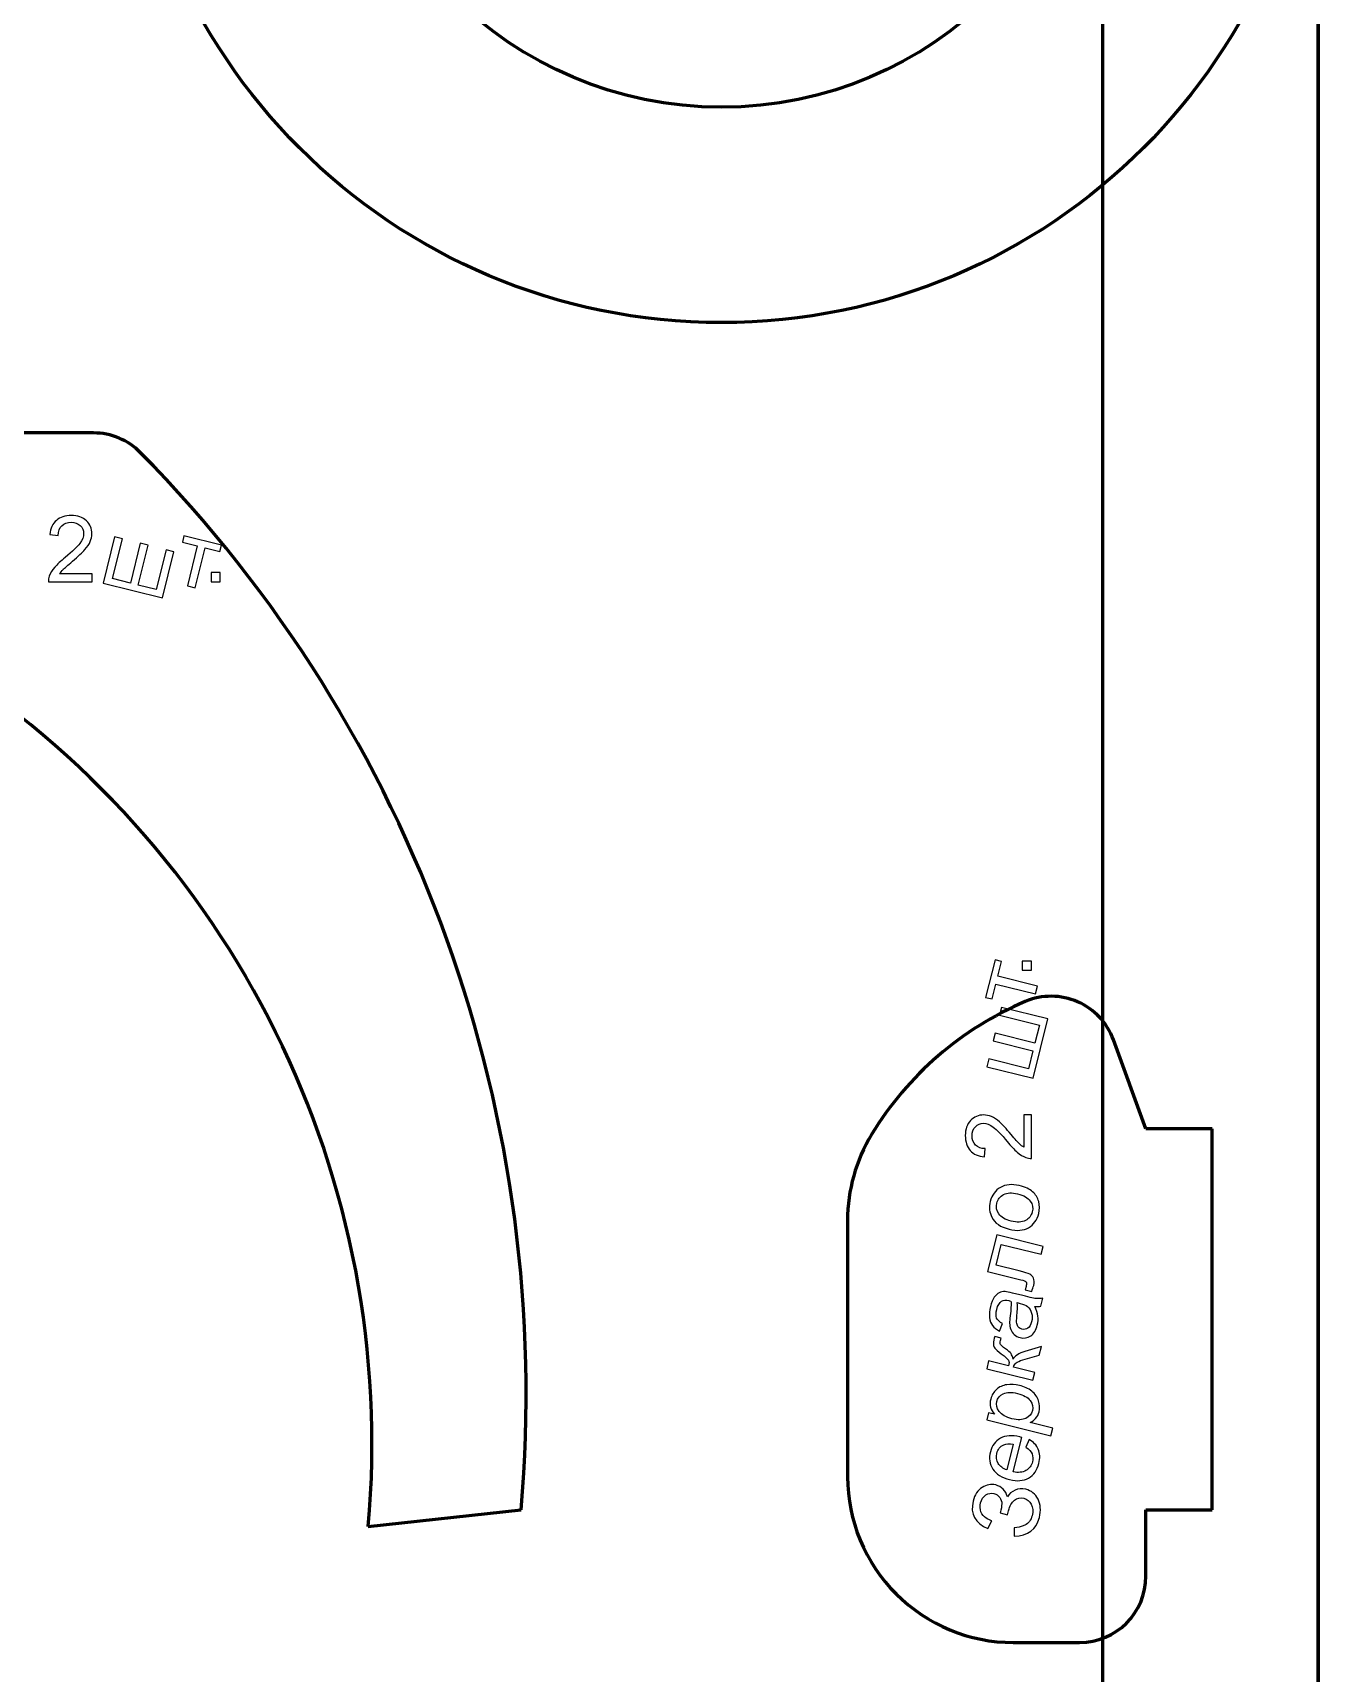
# Model space of a CAD drawing. Header units: centimetres. Extents: x 259 to 610, y 357 to 1252.
# Drawn here: x 490.35 to 529.13, y 894.53 to 944.03 of the extents above; entities that cross this region are included whole.
import ezdxf

# ---------------------------------------------------------------- set-up
doc = ezdxf.new("R2010")
doc.units = ezdxf.units.CM
doc.header["$MEASUREMENT"] = 0
doc.layers.add('layer 1', color=7, linetype='Continuous')

msp = doc.modelspace()

# ---------------------------------------------------------------- linework, layer by layer
at = {"layer": 'layer 1', "color": 5, "lineweight": 60}
for points, knots in [([(529.12517, 953.28499), (529.12517, 963.2261), (521.06631, 971.28496), (511.12519, 971.28498), (511.12519, 971.28498), (501.18408, 971.28499), (493.12519, 963.22615), (493.12517, 953.28504), (493.12517, 953.28504), (493.12514, 943.34392), (501.18398, 935.28503), (511.1251, 935.28499), (511.1251, 935.28499), (521.06621, 935.28495), (529.12512, 943.34378), (529.12517, 953.28489), (529.12667, 1251.51819), (529.12517, 356.81839), (529.12517, 953.28499)], [0, 0, 0, 0, 0.2, 0.2, 0.2, 0.2, 0.4, 0.4, 0.4, 0.4, 0.6, 0.6, 0.6, 0.6, 1, 1, 1, 1.0001, 1.0001, 1.0001, 1.0001]), ([(522.62517, 953.28499), (522.62517, 959.63626), (517.47645, 964.78498), (511.12518, 964.78499), (511.12518, 964.78499), (504.77391, 964.785), (499.62518, 959.63629), (499.62517, 953.28502), (499.62517, 953.28502), (499.62515, 946.93375), (504.77385, 941.78501), (511.12512, 941.78499), (511.12512, 941.78499), (517.47639, 941.78496), (522.62513, 946.93366), (522.62517, 953.28493), (522.62637, 1143.82303), (522.62517, 572.20879), (522.62517, 953.28499)], [0, 0, 0, 0, 0.2, 0.2, 0.2, 0.2, 0.4, 0.4, 0.4, 0.4, 0.6, 0.6, 0.6, 0.6, 1, 1, 1, 1.00006, 1.00006, 1.00006, 1.00006]), ([(522.95191, 913.64155), (522.76423, 914.1572), (522.37293, 914.57308), (521.86966, 914.79179), (521.86966, 914.79179), (521.36639, 915.0105), (520.79537, 915.01282), (520.29034, 914.79822)], [0, 0, 0, 0, 0.33333333, 0.33333333, 0.33333333, 0.33333333, 1, 1, 1, 1]), ([(514.92882, 900.45751), (514.92882, 899.13143), (515.4556, 897.85966), (516.39328, 896.92198), (516.39328, 896.92198), (517.33097, 895.9843), (518.60274, 895.45751), (519.92882, 895.45751)], [0, 0, 0, 0, 0.33333333, 0.33333333, 0.33333333, 0.33333333, 1, 1, 1, 1])]:
    msp.add_open_spline(points, degree=3, knots=knots, dxfattribs=at)
for points in [[(492.1787, 931.95751), (492.1787, 931.95751), (468.82992, 931.95751), (468.82992, 931.95751)], [(493.60443, 931.36011), (493.22846, 931.74228), (492.7148, 931.95751), (492.1787, 931.95751)], [(505.08178, 899.45751), (506.10543, 911.25837), (501.91154, 922.91587), (493.60458, 931.35996)], [(500.47027, 898.95751), (501.40908, 909.43019), (496.40151, 919.54602), (487.50451, 925.14974)], [(520.29034, 914.79822), (518.36426, 913.97975), (516.7435, 912.57764), (515.65637, 910.7894)], [(523.92882, 910.95751), (523.92882, 910.95751), (522.95191, 913.64155), (522.95191, 913.64155)], [(525.92882, 910.95751), (525.92882, 910.95751), (523.92882, 910.95751), (523.92882, 910.95751)], [(525.92882, 899.45751), (525.92882, 899.45751), (525.92882, 910.95751), (525.92882, 910.95751)], [(515.65637, 910.7894), (515.1805, 910.00661), (514.92882, 909.10813), (514.92882, 908.19205)], [(514.92882, 908.19205), (514.92882, 908.19205), (514.92882, 900.45751), (514.92882, 900.45751)], [(500.47027, 898.95751), (500.47027, 898.95751), (505.08178, 899.45751), (505.08178, 899.45751)], [(523.92882, 899.45751), (523.92882, 899.45751), (525.92882, 899.45751), (525.92882, 899.45751)], [(523.92882, 897.45751), (523.92882, 897.45751), (523.92882, 899.45751), (523.92882, 899.45751)], [(521.92882, 895.45751), (523.03338, 895.45751), (523.92881, 896.35294), (523.92882, 897.4575)], [(519.92882, 895.45751), (519.92882, 895.45751), (521.92882, 895.45751), (521.92882, 895.45751)]]:
    msp.add_open_spline(points, degree=3, dxfattribs=at)
at = {"layer": 'layer 1'}
for points, knots in [([(492.13668, 927.70213), (492.13668, 927.70213), (492.13668, 927.4688), (492.13668, 927.4688), (492.13668, 927.4688), (492.13668, 927.4688), (490.82002, 927.4688), (490.82002, 927.4688), (490.82002, 927.4688), (490.81816, 927.5276), (490.82789, 927.58408), (490.84872, 927.63871), (490.84872, 927.63871), (490.88252, 927.72806), (490.93668, 927.81649), (491.01122, 927.90306), (491.01122, 927.90306), (491.08576, 927.98963), (491.19224, 928.08963), (491.33066, 928.20306), (491.33066, 928.20306), (491.54594, 928.38037), (491.69224, 928.52065), (491.76863, 928.62436), (491.76863, 928.62436), (491.84548, 928.72806), (491.88391, 928.82621), (491.88391, 928.9188), (491.88391, 928.9188), (491.88391, 929.01556), (491.84918, 929.09704), (491.77974, 929.16371), (491.77974, 929.16371), (491.71029, 929.22991), (491.61955, 929.26325), (491.50798, 929.26325), (491.50798, 929.26325), (491.38992, 929.26325), (491.29548, 929.22806), (491.22465, 929.15769), (491.22465, 929.15769), (491.15381, 929.08778), (491.11816, 928.99056), (491.11724, 928.86602), (491.11724, 928.86602), (491.11724, 928.86602), (490.86724, 928.89102), (490.86724, 928.89102), (490.86724, 928.89102), (490.88437, 929.07806), (490.94918, 929.22065), (491.06122, 929.3188), (491.06122, 929.3188), (491.17372, 929.41695), (491.32418, 929.46602), (491.51353, 929.46602), (491.51353, 929.46602), (491.70428, 929.46602), (491.85566, 929.41325), (491.96678, 929.30723), (491.96678, 929.30723), (492.07835, 929.20121), (492.13391, 929.06973), (492.13391, 928.91325), (492.13391, 928.91325), (492.13391, 928.83362), (492.1177, 928.75538), (492.08483, 928.67852), (492.08483, 928.67852), (492.05242, 928.60121), (491.99826, 928.52019), (491.92279, 928.435), (491.92279, 928.435), (491.84687, 928.35028), (491.72141, 928.23315), (491.54641, 928.085), (491.54641, 928.085), (491.39965, 927.96186), (491.3052, 927.87852), (491.26353, 927.83454), (491.26353, 927.83454), (491.22187, 927.79056), (491.18761, 927.74658), (491.16029, 927.70213), (491.16029, 927.70213), (491.16029, 927.70213), (492.13668, 927.70213), (492.13668, 927.70213)], [0, 0, 0, 0, 0.04347826, 0.04347826, 0.04347826, 0.04347826, 0.08695652, 0.08695652, 0.08695652, 0.08695652, 0.13043478, 0.13043478, 0.13043478, 0.13043478, 0.17391304, 0.17391304, 0.17391304, 0.17391304, 0.2173913, 0.2173913, 0.2173913, 0.2173913, 0.26086957, 0.26086957, 0.26086957, 0.26086957, 0.30434783, 0.30434783, 0.30434783, 0.30434783, 0.34782609, 0.34782609, 0.34782609, 0.34782609, 0.39130435, 0.39130435, 0.39130435, 0.39130435, 0.43478261, 0.43478261, 0.43478261, 0.43478261, 0.47826087, 0.47826087, 0.47826087, 0.47826087, 0.52173913, 0.52173913, 0.52173913, 0.52173913, 0.56521739, 0.56521739, 0.56521739, 0.56521739, 0.60869565, 0.60869565, 0.60869565, 0.60869565, 0.65217391, 0.65217391, 0.65217391, 0.65217391, 0.69565217, 0.69565217, 0.69565217, 0.69565217, 0.73913043, 0.73913043, 0.73913043, 0.73913043, 0.7826087, 0.7826087, 0.7826087, 0.7826087, 0.82608696, 0.82608696, 0.82608696, 0.82608696, 0.86956522, 0.86956522, 0.86956522, 0.86956522, 0.91304348, 0.91304348, 0.91304348, 0.91304348, 1, 1, 1, 1]), ([(492.81817, 928.81973), (492.81817, 928.81973), (493.0552, 928.76093), (493.0552, 928.76093), (493.0552, 928.76093), (493.0552, 928.76093), (492.75566, 927.55954), (492.75566, 927.55954), (492.75566, 927.55954), (492.75566, 927.55954), (493.29502, 927.42482), (493.29502, 927.42482), (493.29502, 927.42482), (493.29502, 927.42482), (493.59456, 928.62621), (493.59456, 928.62621), (493.59456, 928.62621), (493.59456, 928.62621), (493.83113, 928.56741), (493.83113, 928.56741), (493.83113, 928.56741), (493.83113, 928.56741), (493.53159, 927.36603), (493.53159, 927.36603), (493.53159, 927.36603), (493.53159, 927.36603), (494.07233, 927.2313), (494.07233, 927.2313), (494.07233, 927.2313), (494.07233, 927.2313), (494.37187, 928.43223), (494.37187, 928.43223), (494.37187, 928.43223), (494.37187, 928.43223), (494.60752, 928.37389), (494.60752, 928.37389), (494.60752, 928.37389), (494.60752, 928.37389), (494.25937, 926.97621), (494.25937, 926.97621), (494.25937, 926.97621), (494.25937, 926.97621), (492.47001, 927.4225), (492.47001, 927.4225), (492.47001, 927.4225), (492.47001, 927.4225), (492.81817, 928.81973), (492.81817, 928.81973)], [0, 0, 0, 0, 0.07692308, 0.07692308, 0.07692308, 0.07692308, 0.15384615, 0.15384615, 0.15384615, 0.15384615, 0.23076923, 0.23076923, 0.23076923, 0.23076923, 0.30769231, 0.30769231, 0.30769231, 0.30769231, 0.38461538, 0.38461538, 0.38461538, 0.38461538, 0.46153846, 0.46153846, 0.46153846, 0.46153846, 0.53846154, 0.53846154, 0.53846154, 0.53846154, 0.61538462, 0.61538462, 0.61538462, 0.61538462, 0.69230769, 0.69230769, 0.69230769, 0.69230769, 0.76923077, 0.76923077, 0.76923077, 0.76923077, 0.84615385, 0.84615385, 0.84615385, 0.84615385, 1, 1, 1, 1]), ([(494.91076, 928.85352), (494.91076, 928.85352), (496.0464, 928.57065), (496.0464, 928.57065), (496.0464, 928.57065), (496.0464, 928.57065), (495.99734, 928.37435), (495.99734, 928.37435), (495.99734, 928.37435), (495.99734, 928.37435), (495.54733, 928.48639), (495.54733, 928.48639), (495.54733, 928.48639), (495.54733, 928.48639), (495.24826, 927.28546), (495.24826, 927.28546), (495.24826, 927.28546), (495.24826, 927.28546), (495.01261, 927.34426), (495.01261, 927.34426), (495.01261, 927.34426), (495.01261, 927.34426), (495.31215, 928.54519), (495.31215, 928.54519), (495.31215, 928.54519), (495.31215, 928.54519), (494.86215, 928.65769), (494.86215, 928.65769), (494.86215, 928.65769), (494.86215, 928.65769), (494.91076, 928.85352), (494.91076, 928.85352)], [0, 0, 0, 0, 0.11111111, 0.11111111, 0.11111111, 0.11111111, 0.22222222, 0.22222222, 0.22222222, 0.22222222, 0.33333333, 0.33333333, 0.33333333, 0.33333333, 0.44444444, 0.44444444, 0.44444444, 0.44444444, 0.55555556, 0.55555556, 0.55555556, 0.55555556, 0.66666667, 0.66666667, 0.66666667, 0.66666667, 0.77777778, 0.77777778, 0.77777778, 0.77777778, 1, 1, 1, 1]), ([(495.72974, 927.4688), (495.72974, 927.4688), (495.72974, 927.74658), (495.72974, 927.74658), (495.72974, 927.74658), (495.72974, 927.74658), (496.00752, 927.74658), (496.00752, 927.74658), (496.00752, 927.74658), (496.00752, 927.74658), (496.00752, 927.4688), (496.00752, 927.4688), (496.00752, 927.4688), (496.00752, 927.4688), (495.72974, 927.4688), (495.72974, 927.4688)], [0, 0, 0, 0, 0.2, 0.2, 0.2, 0.2, 0.4, 0.4, 0.4, 0.4, 0.6, 0.6, 0.6, 0.6, 1, 1, 1, 1]), ([(519.09446, 914.92497), (519.09446, 914.92497), (519.37733, 916.06061), (519.37733, 916.06061), (519.37733, 916.06061), (519.37733, 916.06061), (519.57363, 916.01155), (519.57363, 916.01155), (519.57363, 916.01155), (519.57363, 916.01155), (519.46159, 915.56154), (519.46159, 915.56154), (519.46159, 915.56154), (519.46159, 915.56154), (520.66252, 915.26247), (520.66252, 915.26247), (520.66252, 915.26247), (520.66252, 915.26247), (520.60372, 915.02682), (520.60372, 915.02682), (520.60372, 915.02682), (520.60372, 915.02682), (519.40279, 915.32636), (519.40279, 915.32636), (519.40279, 915.32636), (519.40279, 915.32636), (519.29029, 914.87636), (519.29029, 914.87636), (519.29029, 914.87636), (519.29029, 914.87636), (519.09446, 914.92497), (519.09446, 914.92497)], [0, 0, 0, 0, 0.11111111, 0.11111111, 0.11111111, 0.11111111, 0.22222222, 0.22222222, 0.22222222, 0.22222222, 0.33333333, 0.33333333, 0.33333333, 0.33333333, 0.44444444, 0.44444444, 0.44444444, 0.44444444, 0.55555556, 0.55555556, 0.55555556, 0.55555556, 0.66666667, 0.66666667, 0.66666667, 0.66666667, 0.77777778, 0.77777778, 0.77777778, 0.77777778, 1, 1, 1, 1]), ([(520.47918, 915.74395), (520.47918, 915.74395), (520.2014, 915.74395), (520.2014, 915.74395), (520.2014, 915.74395), (520.2014, 915.74395), (520.2014, 916.02173), (520.2014, 916.02173), (520.2014, 916.02173), (520.2014, 916.02173), (520.47918, 916.02173), (520.47918, 916.02173), (520.47918, 916.02173), (520.47918, 916.02173), (520.47918, 915.74395), (520.47918, 915.74395)], [0, 0, 0, 0, 0.2, 0.2, 0.2, 0.2, 0.4, 0.4, 0.4, 0.4, 0.6, 0.6, 0.6, 0.6, 1, 1, 1, 1]), ([(519.12825, 912.83238), (519.12825, 912.83238), (519.18705, 913.06941), (519.18705, 913.06941), (519.18705, 913.06941), (519.18705, 913.06941), (520.38844, 912.76987), (520.38844, 912.76987), (520.38844, 912.76987), (520.38844, 912.76987), (520.52316, 913.30923), (520.52316, 913.30923), (520.52316, 913.30923), (520.52316, 913.30923), (519.32177, 913.60877), (519.32177, 913.60877), (519.32177, 913.60877), (519.32177, 913.60877), (519.38057, 913.84534), (519.38057, 913.84534), (519.38057, 913.84534), (519.38057, 913.84534), (520.58195, 913.5458), (520.58195, 913.5458), (520.58195, 913.5458), (520.58195, 913.5458), (520.71668, 914.08654), (520.71668, 914.08654), (520.71668, 914.08654), (520.71668, 914.08654), (519.51575, 914.38608), (519.51575, 914.38608), (519.51575, 914.38608), (519.51575, 914.38608), (519.57409, 914.62173), (519.57409, 914.62173), (519.57409, 914.62173), (519.57409, 914.62173), (520.97177, 914.27358), (520.97177, 914.27358), (520.97177, 914.27358), (520.97177, 914.27358), (520.52548, 912.48422), (520.52548, 912.48422), (520.52548, 912.48422), (520.52548, 912.48422), (519.12825, 912.83238), (519.12825, 912.83238)], [0, 0, 0, 0, 0.07692308, 0.07692308, 0.07692308, 0.07692308, 0.15384615, 0.15384615, 0.15384615, 0.15384615, 0.23076923, 0.23076923, 0.23076923, 0.23076923, 0.30769231, 0.30769231, 0.30769231, 0.30769231, 0.38461538, 0.38461538, 0.38461538, 0.38461538, 0.46153846, 0.46153846, 0.46153846, 0.46153846, 0.53846154, 0.53846154, 0.53846154, 0.53846154, 0.61538462, 0.61538462, 0.61538462, 0.61538462, 0.69230769, 0.69230769, 0.69230769, 0.69230769, 0.76923077, 0.76923077, 0.76923077, 0.76923077, 0.84615385, 0.84615385, 0.84615385, 0.84615385, 1, 1, 1, 1]), ([(520.24585, 911.37913), (520.24585, 911.37913), (520.47918, 911.37913), (520.47918, 911.37913), (520.47918, 911.37913), (520.47918, 911.37913), (520.47918, 910.06247), (520.47918, 910.06247), (520.47918, 910.06247), (520.42038, 910.06061), (520.3639, 910.07034), (520.30927, 910.09117), (520.30927, 910.09117), (520.21992, 910.12497), (520.13149, 910.17913), (520.04492, 910.25367), (520.04492, 910.25367), (519.95835, 910.32821), (519.85835, 910.43469), (519.74492, 910.57311), (519.74492, 910.57311), (519.56761, 910.78839), (519.42733, 910.93469), (519.32362, 911.01108), (519.32362, 911.01108), (519.21992, 911.08793), (519.12177, 911.12636), (519.02918, 911.12636), (519.02918, 911.12636), (518.93242, 911.12636), (518.85094, 911.09163), (518.78427, 911.02219), (518.78427, 911.02219), (518.71807, 910.95274), (518.68473, 910.862), (518.68473, 910.75043), (518.68473, 910.75043), (518.68473, 910.63237), (518.71992, 910.53793), (518.79029, 910.4671), (518.79029, 910.4671), (518.8602, 910.39626), (518.95788, 910.36061), (519.08196, 910.35969), (519.08196, 910.35969), (519.08196, 910.35969), (519.05696, 910.10969), (519.05696, 910.10969), (519.05696, 910.10969), (518.86992, 910.12682), (518.72733, 910.19163), (518.62918, 910.30367), (518.62918, 910.30367), (518.53103, 910.41617), (518.48196, 910.56663), (518.48196, 910.75598), (518.48196, 910.75598), (518.48196, 910.94673), (518.53473, 911.09811), (518.64075, 911.20923), (518.64075, 911.20923), (518.74677, 911.3208), (518.87825, 911.37636), (519.03473, 911.37636), (519.03473, 911.37636), (519.11436, 911.37636), (519.1926, 911.36015), (519.26946, 911.32728), (519.26946, 911.32728), (519.34677, 911.29487), (519.42779, 911.24071), (519.51298, 911.16524), (519.51298, 911.16524), (519.5977, 911.08932), (519.71483, 910.96386), (519.86298, 910.78886), (519.86298, 910.78886), (519.98612, 910.6421), (520.06946, 910.54765), (520.11344, 910.50598), (520.11344, 910.50598), (520.15742, 910.46432), (520.2014, 910.43006), (520.24585, 910.40274), (520.24585, 910.40274), (520.24585, 910.40274), (520.24585, 911.37913), (520.24585, 911.37913)], [0, 0, 0, 0, 0.04347826, 0.04347826, 0.04347826, 0.04347826, 0.08695652, 0.08695652, 0.08695652, 0.08695652, 0.13043478, 0.13043478, 0.13043478, 0.13043478, 0.17391304, 0.17391304, 0.17391304, 0.17391304, 0.2173913, 0.2173913, 0.2173913, 0.2173913, 0.26086957, 0.26086957, 0.26086957, 0.26086957, 0.30434783, 0.30434783, 0.30434783, 0.30434783, 0.34782609, 0.34782609, 0.34782609, 0.34782609, 0.39130435, 0.39130435, 0.39130435, 0.39130435, 0.43478261, 0.43478261, 0.43478261, 0.43478261, 0.47826087, 0.47826087, 0.47826087, 0.47826087, 0.52173913, 0.52173913, 0.52173913, 0.52173913, 0.56521739, 0.56521739, 0.56521739, 0.56521739, 0.60869565, 0.60869565, 0.60869565, 0.60869565, 0.65217391, 0.65217391, 0.65217391, 0.65217391, 0.69565217, 0.69565217, 0.69565217, 0.69565217, 0.73913043, 0.73913043, 0.73913043, 0.73913043, 0.7826087, 0.7826087, 0.7826087, 0.7826087, 0.82608696, 0.82608696, 0.82608696, 0.82608696, 0.86956522, 0.86956522, 0.86956522, 0.86956522, 0.91304348, 0.91304348, 0.91304348, 0.91304348, 1, 1, 1, 1]), ([(519.80279, 907.92867), (519.54399, 907.99348), (519.37038, 908.11293), (519.28196, 908.28792), (519.28196, 908.28792), (519.20834, 908.43376), (519.19307, 908.59348), (519.23612, 908.76616), (519.23612, 908.76616), (519.28381, 908.9583), (519.38612, 909.0995), (519.54215, 909.19024), (519.54215, 909.19024), (519.69862, 909.28051), (519.88751, 909.29811), (520.10974, 909.24302), (520.10974, 909.24302), (520.28937, 909.19811), (520.42409, 909.13561), (520.51344, 909.05598), (520.51344, 909.05598), (520.60325, 908.97635), (520.6639, 908.8782), (520.69492, 908.76061), (520.69492, 908.76061), (520.7264, 908.64348), (520.72687, 908.52404), (520.69631, 908.40181), (520.69631, 908.40181), (520.6477, 908.20645), (520.54538, 908.06386), (520.38983, 907.9745), (520.38983, 907.9745), (520.23474, 907.88515), (520.03891, 907.86987), (519.80279, 907.92867)], [0, 0, 0, 0, 0.1, 0.1, 0.1, 0.1, 0.2, 0.2, 0.2, 0.2, 0.3, 0.3, 0.3, 0.3, 0.4, 0.4, 0.4, 0.4, 0.5, 0.5, 0.5, 0.5, 0.6, 0.6, 0.6, 0.6, 0.7, 0.7, 0.7, 0.7, 0.8, 0.8, 0.8, 0.8, 1, 1, 1, 1]), ([(519.86344, 908.17219), (520.0426, 908.12775), (520.18613, 908.1333), (520.29446, 908.18932), (520.29446, 908.18932), (520.40325, 908.24487), (520.47224, 908.33237), (520.50187, 908.45042), (520.50187, 908.45042), (520.53103, 908.56802), (520.51066, 908.67728), (520.44075, 908.77728), (520.44075, 908.77728), (520.37084, 908.87775), (520.24399, 908.95089), (520.06066, 908.99672), (520.06066, 908.99672), (519.88798, 909.03977), (519.74724, 909.03284), (519.63843, 908.97681), (519.63843, 908.97681), (519.5301, 908.92033), (519.46112, 908.83376), (519.43196, 908.71709), (519.43196, 908.71709), (519.40233, 908.59904), (519.42224, 908.48978), (519.49168, 908.38932), (519.49168, 908.38932), (519.56066, 908.28932), (519.68474, 908.2171), (519.86344, 908.17219)], [0, 0, 0, 0, 0.11111111, 0.11111111, 0.11111111, 0.11111111, 0.22222222, 0.22222222, 0.22222222, 0.22222222, 0.33333333, 0.33333333, 0.33333333, 0.33333333, 0.44444444, 0.44444444, 0.44444444, 0.44444444, 0.55555556, 0.55555556, 0.55555556, 0.55555556, 0.66666667, 0.66666667, 0.66666667, 0.66666667, 0.77777778, 0.77777778, 0.77777778, 0.77777778, 1, 1, 1, 1]), ([(519.1551, 906.65505), (519.1551, 906.65505), (519.42918, 907.75505), (519.42918, 907.75505), (519.42918, 907.75505), (519.42918, 907.75505), (520.82641, 907.40645), (520.82641, 907.40645), (520.82641, 907.40645), (520.82641, 907.40645), (520.76807, 907.17127), (520.76807, 907.17127), (520.76807, 907.17127), (520.76807, 907.17127), (519.56668, 907.47079), (519.56668, 907.47079), (519.56668, 907.47079), (519.56668, 907.47079), (519.4102, 906.84302), (519.4102, 906.84302), (519.4102, 906.84302), (519.4102, 906.84302), (520.10603, 906.66941), (520.10603, 906.66941), (520.10603, 906.66941), (520.26853, 906.62913), (520.37409, 906.59718), (520.42316, 906.57357), (520.42316, 906.57357), (520.47224, 906.55043), (520.5102, 906.51015), (520.53705, 906.4532), (520.53705, 906.4532), (520.5639, 906.39626), (520.56621, 906.32311), (520.544, 906.2333), (520.544, 906.2333), (520.53011, 906.17821), (520.51066, 906.11524), (520.48566, 906.04533), (520.48566, 906.04533), (520.48566, 906.04533), (520.28844, 906.09441), (520.28844, 906.09441), (520.28844, 906.09441), (520.28844, 906.09441), (520.31436, 906.19857), (520.31436, 906.19857), (520.31436, 906.19857), (520.3264, 906.24765), (520.33011, 906.28376), (520.32547, 906.30737), (520.32547, 906.30737), (520.32085, 906.33098), (520.30788, 906.34904), (520.28798, 906.36154), (520.28798, 906.36154), (520.2676, 906.37404), (520.19724, 906.39533), (520.07594, 906.42543), (520.07594, 906.42543), (520.07594, 906.42543), (519.1551, 906.65505), (519.1551, 906.65505)], [0, 0, 0, 0, 0.05882353, 0.05882353, 0.05882353, 0.05882353, 0.11764706, 0.11764706, 0.11764706, 0.11764706, 0.17647059, 0.17647059, 0.17647059, 0.17647059, 0.23529412, 0.23529412, 0.23529412, 0.23529412, 0.29411765, 0.29411765, 0.29411765, 0.29411765, 0.35294118, 0.35294118, 0.35294118, 0.35294118, 0.41176471, 0.41176471, 0.41176471, 0.41176471, 0.47058824, 0.47058824, 0.47058824, 0.47058824, 0.52941176, 0.52941176, 0.52941176, 0.52941176, 0.58823529, 0.58823529, 0.58823529, 0.58823529, 0.64705882, 0.64705882, 0.64705882, 0.64705882, 0.70588235, 0.70588235, 0.70588235, 0.70588235, 0.76470588, 0.76470588, 0.76470588, 0.76470588, 0.82352941, 0.82352941, 0.82352941, 0.82352941, 0.88235294, 0.88235294, 0.88235294, 0.88235294, 1, 1, 1, 1]), ([(520.57826, 905.60089), (520.63104, 905.49441), (520.66251, 905.39719), (520.67316, 905.3083), (520.67316, 905.3083), (520.68381, 905.21941), (520.67733, 905.12866), (520.65418, 905.03561), (520.65418, 905.03561), (520.61575, 904.88191), (520.54908, 904.77357), (520.45325, 904.70969), (520.45325, 904.70969), (520.35788, 904.64579), (520.25186, 904.62866), (520.1352, 904.65783), (520.1352, 904.65783), (520.06668, 904.67497), (520.00789, 904.70598), (519.95927, 904.75135), (519.95927, 904.75135), (519.91066, 904.79625), (519.87502, 904.84857), (519.85372, 904.90737), (519.85372, 904.90737), (519.83195, 904.96616), (519.82039, 905.02959), (519.81853, 905.09718), (519.81853, 905.09718), (519.81761, 905.14672), (519.82363, 905.21987), (519.8352, 905.31663), (519.8352, 905.31663), (519.8602, 905.51338), (519.86807, 905.66108), (519.85927, 905.75922), (519.85927, 905.75922), (519.82686, 905.76802), (519.8065, 905.77357), (519.7977, 905.77589), (519.7977, 905.77589), (519.70094, 905.79996), (519.62779, 905.79441), (519.57687, 905.75968), (519.57687, 905.75968), (519.50835, 905.71246), (519.45927, 905.62912), (519.42965, 905.51015), (519.42965, 905.51015), (519.40187, 905.39857), (519.40047, 905.31154), (519.4264, 905.24857), (519.4264, 905.24857), (519.45233, 905.18607), (519.51159, 905.12959), (519.60418, 905.07913), (519.60418, 905.07913), (519.60418, 905.07913), (519.51529, 904.85551), (519.51529, 904.85551), (519.51529, 904.85551), (519.42131, 904.90135), (519.34955, 904.95598), (519.30094, 905.01941), (519.30094, 905.01941), (519.25187, 905.08283), (519.22223, 905.16431), (519.21205, 905.26385), (519.21205, 905.26385), (519.20187, 905.36293), (519.21205, 905.47311), (519.24215, 905.59302), (519.24215, 905.59302), (519.27177, 905.71246), (519.30973, 905.80598), (519.35649, 905.87311), (519.35649, 905.87311), (519.40325, 905.9407), (519.45233, 905.987), (519.50325, 906.01153), (519.50325, 906.01153), (519.55464, 906.03607), (519.61483, 906.04718), (519.68288, 906.04487), (519.68288, 906.04487), (519.72547, 906.04255), (519.79909, 906.02866), (519.90418, 906.00228), (519.90418, 906.00228), (519.90418, 906.00228), (520.21992, 905.92357), (520.21992, 905.92357), (520.21992, 905.92357), (520.4403, 905.86848), (520.58056, 905.83885), (520.64168, 905.83469), (520.64168, 905.83469), (520.70233, 905.83006), (520.76343, 905.83608), (520.82409, 905.85274), (520.82409, 905.85274), (520.82409, 905.85274), (520.76251, 905.60506), (520.76251, 905.60506), (520.76251, 905.60506), (520.70742, 905.59302), (520.64585, 905.59163), (520.57826, 905.60089)], [0, 0, 0, 0, 0.03571429, 0.03571429, 0.03571429, 0.03571429, 0.07142857, 0.07142857, 0.07142857, 0.07142857, 0.10714286, 0.10714286, 0.10714286, 0.10714286, 0.14285714, 0.14285714, 0.14285714, 0.14285714, 0.17857143, 0.17857143, 0.17857143, 0.17857143, 0.21428571, 0.21428571, 0.21428571, 0.21428571, 0.25, 0.25, 0.25, 0.25, 0.28571429, 0.28571429, 0.28571429, 0.28571429, 0.32142857, 0.32142857, 0.32142857, 0.32142857, 0.35714286, 0.35714286, 0.35714286, 0.35714286, 0.39285714, 0.39285714, 0.39285714, 0.39285714, 0.42857143, 0.42857143, 0.42857143, 0.42857143, 0.46428571, 0.46428571, 0.46428571, 0.46428571, 0.5, 0.5, 0.5, 0.5, 0.53571429, 0.53571429, 0.53571429, 0.53571429, 0.57142857, 0.57142857, 0.57142857, 0.57142857, 0.60714286, 0.60714286, 0.60714286, 0.60714286, 0.64285714, 0.64285714, 0.64285714, 0.64285714, 0.67857143, 0.67857143, 0.67857143, 0.67857143, 0.71428571, 0.71428571, 0.71428571, 0.71428571, 0.75, 0.75, 0.75, 0.75, 0.78571429, 0.78571429, 0.78571429, 0.78571429, 0.82142857, 0.82142857, 0.82142857, 0.82142857, 0.85714286, 0.85714286, 0.85714286, 0.85714286, 0.89285714, 0.89285714, 0.89285714, 0.89285714, 0.92857143, 0.92857143, 0.92857143, 0.92857143, 1, 1, 1, 1]), ([(520.04446, 905.71292), (520.05835, 905.61801), (520.05603, 905.4819), (520.03751, 905.30367), (520.03751, 905.30367), (520.02732, 905.20321), (520.02594, 905.13005), (520.03334, 905.08561), (520.03334, 905.08561), (520.04121, 905.0407), (520.0588, 905.0032), (520.08705, 904.97265), (520.08705, 904.97265), (520.11529, 904.94256), (520.15001, 904.92218), (520.19168, 904.912), (520.19168, 904.912), (520.25464, 904.89626), (520.31298, 904.9069), (520.36714, 904.94441), (520.36714, 904.94441), (520.42131, 904.98145), (520.45974, 905.04626), (520.48288, 905.13838), (520.48288, 905.13838), (520.50557, 905.22959), (520.50557, 905.3157), (520.48335, 905.39672), (520.48335, 905.39672), (520.46113, 905.47774), (520.41992, 905.54348), (520.35881, 905.59394), (520.35881, 905.59394), (520.31158, 905.63283), (520.23566, 905.66524), (520.1315, 905.69116), (520.1315, 905.69116), (520.1315, 905.69116), (520.04446, 905.71292), (520.04446, 905.71292)], [0, 0, 0, 0, 0.09090909, 0.09090909, 0.09090909, 0.09090909, 0.18181818, 0.18181818, 0.18181818, 0.18181818, 0.27272727, 0.27272727, 0.27272727, 0.27272727, 0.36363636, 0.36363636, 0.36363636, 0.36363636, 0.45454545, 0.45454545, 0.45454545, 0.45454545, 0.54545455, 0.54545455, 0.54545455, 0.54545455, 0.63636364, 0.63636364, 0.63636364, 0.63636364, 0.72727273, 0.72727273, 0.72727273, 0.72727273, 0.81818182, 0.81818182, 0.81818182, 0.81818182, 1, 1, 1, 1]), ([(519.12594, 903.71663), (519.12594, 903.71663), (519.18473, 903.95367), (519.18473, 903.95367), (519.18473, 903.95367), (519.18473, 903.95367), (519.7889, 903.80321), (519.7889, 903.80321), (519.7889, 903.80321), (519.80789, 903.8782), (519.8065, 903.93468), (519.7852, 903.97218), (519.7852, 903.97218), (519.76344, 904.00968), (519.6903, 904.07543), (519.56575, 904.16895), (519.56575, 904.16895), (519.46668, 904.24301), (519.40325, 904.29857), (519.37547, 904.33654), (519.37547, 904.33654), (519.3477, 904.37404), (519.33241, 904.41339), (519.32917, 904.45413), (519.32917, 904.45413), (519.3264, 904.49487), (519.3352, 904.55691), (519.35603, 904.64024), (519.35603, 904.64024), (519.35603, 904.64024), (519.36807, 904.68792), (519.36807, 904.68792), (519.36807, 904.68792), (519.36807, 904.68792), (519.56391, 904.63885), (519.56391, 904.63885), (519.56391, 904.63885), (519.56391, 904.63885), (519.54631, 904.57357), (519.54631, 904.57357), (519.54631, 904.57357), (519.53057, 904.51107), (519.53011, 904.46894), (519.54399, 904.44672), (519.54399, 904.44672), (519.55881, 904.42357), (519.60927, 904.38098), (519.69538, 904.3194), (519.69538, 904.3194), (519.77779, 904.26108), (519.83242, 904.21247), (519.8602, 904.17357), (519.8602, 904.17357), (519.88798, 904.13515), (519.90835, 904.08098), (519.92177, 904.01153), (519.92177, 904.01153), (519.97455, 904.10644), (520.09399, 904.18283), (520.28104, 904.2407), (520.28104, 904.2407), (520.28104, 904.2407), (520.77825, 904.39209), (520.77825, 904.39209), (520.77825, 904.39209), (520.77825, 904.39209), (520.71344, 904.13144), (520.71344, 904.13144), (520.71344, 904.13144), (520.71344, 904.13144), (520.21761, 903.987), (520.21761, 903.987), (520.21761, 903.987), (520.1176, 903.9569), (520.04955, 903.92588), (520.01205, 903.89395), (520.01205, 903.89395), (519.97501, 903.86246), (519.94955, 903.81987), (519.93612, 903.76616), (519.93612, 903.76616), (519.93612, 903.76616), (520.58196, 903.60505), (520.58196, 903.60505), (520.58196, 903.60505), (520.58196, 903.60505), (520.52316, 903.36848), (520.52316, 903.36848), (520.52316, 903.36848), (520.52316, 903.36848), (519.12594, 903.71663), (519.12594, 903.71663)], [0, 0, 0, 0, 0.04166667, 0.04166667, 0.04166667, 0.04166667, 0.08333333, 0.08333333, 0.08333333, 0.08333333, 0.125, 0.125, 0.125, 0.125, 0.16666667, 0.16666667, 0.16666667, 0.16666667, 0.20833333, 0.20833333, 0.20833333, 0.20833333, 0.25, 0.25, 0.25, 0.25, 0.29166667, 0.29166667, 0.29166667, 0.29166667, 0.33333333, 0.33333333, 0.33333333, 0.33333333, 0.375, 0.375, 0.375, 0.375, 0.41666667, 0.41666667, 0.41666667, 0.41666667, 0.45833333, 0.45833333, 0.45833333, 0.45833333, 0.5, 0.5, 0.5, 0.5, 0.54166667, 0.54166667, 0.54166667, 0.54166667, 0.58333333, 0.58333333, 0.58333333, 0.58333333, 0.625, 0.625, 0.625, 0.625, 0.66666667, 0.66666667, 0.66666667, 0.66666667, 0.70833333, 0.70833333, 0.70833333, 0.70833333, 0.75, 0.75, 0.75, 0.75, 0.79166667, 0.79166667, 0.79166667, 0.79166667, 0.83333333, 0.83333333, 0.83333333, 0.83333333, 0.875, 0.875, 0.875, 0.875, 0.91666667, 0.91666667, 0.91666667, 0.91666667, 1, 1, 1, 1]), ([(521.05881, 901.69116), (521.05881, 901.69116), (519.1264, 902.17311), (519.1264, 902.17311), (519.1264, 902.17311), (519.1264, 902.17311), (519.18011, 902.38884), (519.18011, 902.38884), (519.18011, 902.38884), (519.18011, 902.38884), (519.36158, 902.34347), (519.36158, 902.34347), (519.36158, 902.34347), (519.30326, 902.41245), (519.26437, 902.48283), (519.24492, 902.55598), (519.24492, 902.55598), (519.22501, 902.62867), (519.22687, 902.71061), (519.24955, 902.80228), (519.24955, 902.80228), (519.27918, 902.92125), (519.33612, 903.01894), (519.42039, 903.09487), (519.42039, 903.09487), (519.50464, 903.17079), (519.60834, 903.21802), (519.73149, 903.23653), (519.73149, 903.23653), (519.8551, 903.25505), (519.98335, 903.24764), (520.11668, 903.21477), (520.11668, 903.21477), (520.25973, 903.17912), (520.38195, 903.12126), (520.48381, 903.04117), (520.48381, 903.04117), (520.5852, 902.96153), (520.65465, 902.86523), (520.69121, 902.75227), (520.69121, 902.75227), (520.72779, 902.63931), (520.73242, 902.52866), (520.70557, 902.42079), (520.70557, 902.42079), (520.68612, 902.34209), (520.6514, 902.27542), (520.60279, 902.22079), (520.60279, 902.22079), (520.55372, 902.16663), (520.49862, 902.12542), (520.43797, 902.09764), (520.43797, 902.09764), (520.43797, 902.09764), (521.11807, 901.9282), (521.11807, 901.9282), (521.11807, 901.9282), (521.11807, 901.9282), (521.05881, 901.69116), (521.05881, 901.69116)], [0, 0, 0, 0, 0.0625, 0.0625, 0.0625, 0.0625, 0.125, 0.125, 0.125, 0.125, 0.1875, 0.1875, 0.1875, 0.1875, 0.25, 0.25, 0.25, 0.25, 0.3125, 0.3125, 0.3125, 0.3125, 0.375, 0.375, 0.375, 0.375, 0.4375, 0.4375, 0.4375, 0.4375, 0.5, 0.5, 0.5, 0.5, 0.5625, 0.5625, 0.5625, 0.5625, 0.625, 0.625, 0.625, 0.625, 0.6875, 0.6875, 0.6875, 0.6875, 0.75, 0.75, 0.75, 0.75, 0.8125, 0.8125, 0.8125, 0.8125, 0.875, 0.875, 0.875, 0.875, 1, 1, 1, 1]), ([(519.88612, 902.21154), (520.06622, 902.16662), (520.20788, 902.16987), (520.31205, 902.22126), (520.31205, 902.22126), (520.41621, 902.27264), (520.48103, 902.34996), (520.50696, 902.45367), (520.50696, 902.45367), (520.53335, 902.55875), (520.51113, 902.66014), (520.44076, 902.75736), (520.44076, 902.75736), (520.37039, 902.85458), (520.24215, 902.92635), (520.0551, 902.97311), (520.0551, 902.97311), (519.87687, 903.01708), (519.73473, 903.01384), (519.62779, 902.96292), (519.62779, 902.96292), (519.52085, 902.91153), (519.45464, 902.83515), (519.42964, 902.73329), (519.42964, 902.73329), (519.40418, 902.63237), (519.42918, 902.53144), (519.50418, 902.43051), (519.50418, 902.43051), (519.57918, 902.32913), (519.70649, 902.25644), (519.88612, 902.21154)], [0, 0, 0, 0, 0.11111111, 0.11111111, 0.11111111, 0.11111111, 0.22222222, 0.22222222, 0.22222222, 0.22222222, 0.33333333, 0.33333333, 0.33333333, 0.33333333, 0.44444444, 0.44444444, 0.44444444, 0.44444444, 0.55555556, 0.55555556, 0.55555556, 0.55555556, 0.66666667, 0.66666667, 0.66666667, 0.66666667, 0.77777778, 0.77777778, 0.77777778, 0.77777778, 1, 1, 1, 1]), ([(520.31205, 901.34856), (520.31205, 901.34856), (520.40326, 901.58561), (520.40326, 901.58561), (520.40326, 901.58561), (520.53659, 901.51153), (520.62964, 901.41246), (520.68289, 901.28838), (520.68289, 901.28838), (520.73566, 901.16431), (520.74168, 901.02125), (520.7014, 900.85875), (520.7014, 900.85875), (520.65048, 900.65459), (520.54724, 900.50829), (520.39122, 900.41986), (520.39122, 900.41986), (520.23566, 900.33144), (520.044, 900.3157), (519.81714, 900.37218), (519.81714, 900.37218), (519.58196, 900.43097), (519.41482, 900.53699), (519.31483, 900.69024), (519.31483, 900.69024), (519.21529, 900.84347), (519.18982, 901.01662), (519.23751, 901.20968), (519.23751, 901.20968), (519.28427, 901.39672), (519.38613, 901.53329), (519.54261, 901.61987), (519.54261, 901.61987), (519.69908, 901.7069), (519.89307, 901.72125), (520.12363, 901.66384), (520.12363, 901.66384), (520.13751, 901.66014), (520.15881, 901.65458), (520.18658, 901.64671), (520.18658, 901.64671), (520.18658, 901.64671), (519.92687, 900.60459), (519.92687, 900.60459), (519.92687, 900.60459), (520.08242, 900.57542), (520.21066, 900.58931), (520.31159, 900.64718), (520.31159, 900.64718), (520.41298, 900.70459), (520.47779, 900.79209), (520.50696, 900.90876), (520.50696, 900.90876), (520.52872, 900.99532), (520.52409, 901.07542), (520.49399, 901.1481), (520.49399, 901.1481), (520.4639, 901.22079), (520.40326, 901.28745), (520.31205, 901.34856)], [0, 0, 0, 0, 0.0625, 0.0625, 0.0625, 0.0625, 0.125, 0.125, 0.125, 0.125, 0.1875, 0.1875, 0.1875, 0.1875, 0.25, 0.25, 0.25, 0.25, 0.3125, 0.3125, 0.3125, 0.3125, 0.375, 0.375, 0.375, 0.375, 0.4375, 0.4375, 0.4375, 0.4375, 0.5, 0.5, 0.5, 0.5, 0.5625, 0.5625, 0.5625, 0.5625, 0.625, 0.625, 0.625, 0.625, 0.6875, 0.6875, 0.6875, 0.6875, 0.75, 0.75, 0.75, 0.75, 0.8125, 0.8125, 0.8125, 0.8125, 0.875, 0.875, 0.875, 0.875, 1, 1, 1, 1]), ([(519.7352, 900.66662), (519.7352, 900.66662), (519.92965, 901.44671), (519.92965, 901.44671), (519.92965, 901.44671), (519.80973, 901.46523), (519.7139, 901.45736), (519.64307, 901.42311), (519.64307, 901.42311), (519.53288, 901.37033), (519.46297, 901.28421), (519.43288, 901.16385), (519.43288, 901.16385), (519.40603, 901.05505), (519.41946, 900.95459), (519.47409, 900.86245), (519.47409, 900.86245), (519.52825, 900.76986), (519.61529, 900.70458), (519.7352, 900.66662)], [0, 0, 0, 0, 0.16666667, 0.16666667, 0.16666667, 0.16666667, 0.33333333, 0.33333333, 0.33333333, 0.33333333, 0.5, 0.5, 0.5, 0.5, 0.66666667, 0.66666667, 0.66666667, 0.66666667, 1, 1, 1, 1]), ([(519.96019, 898.66292), (519.96019, 898.66292), (519.95742, 898.92218), (519.95742, 898.92218), (519.95742, 898.92218), (520.05603, 898.91708), (520.16205, 898.94301), (520.27594, 898.99995), (520.27594, 898.99995), (520.38983, 899.0569), (520.46344, 899.15134), (520.49631, 899.28375), (520.49631, 899.28375), (520.53011, 899.41894), (520.52224, 899.53422), (520.47223, 899.62959), (520.47223, 899.62959), (520.42224, 899.72495), (520.34816, 899.78468), (520.25002, 899.80921), (520.25002, 899.80921), (520.14399, 899.83561), (520.04909, 899.81569), (519.96622, 899.74857), (519.96622, 899.74857), (519.88288, 899.6819), (519.82317, 899.57727), (519.78798, 899.43514), (519.78798, 899.43514), (519.78798, 899.43514), (519.75742, 899.31292), (519.75742, 899.31292), (519.75742, 899.31292), (519.75742, 899.31292), (519.5352, 899.36847), (519.5352, 899.36847), (519.5352, 899.36847), (519.56436, 899.48607), (519.58011, 899.57773), (519.58196, 899.64301), (519.58196, 899.64301), (519.5838, 899.70875), (519.56297, 899.77264), (519.51899, 899.83422), (519.51899, 899.83422), (519.47548, 899.89579), (519.41807, 899.9356), (519.34677, 899.95319), (519.34677, 899.95319), (519.26297, 899.97449), (519.18149, 899.96014), (519.10279, 899.91014), (519.10279, 899.91014), (519.02408, 899.86014), (518.97084, 899.77958), (518.94307, 899.66847), (518.94307, 899.66847), (518.91899, 899.57078), (518.9227, 899.4819), (518.95418, 899.40088), (518.95418, 899.40088), (518.98566, 899.31986), (519.03844, 899.25598), (519.11205, 899.20967), (519.11205, 899.20967), (519.18566, 899.16338), (519.24214, 899.1356), (519.28149, 899.12542), (519.28149, 899.12542), (519.28149, 899.12542), (519.16529, 898.8944), (519.16529, 898.8944), (519.16529, 898.8944), (518.77084, 899.05736), (518.6227, 899.33468), (518.72038, 899.72681), (518.72038, 899.72681), (518.76714, 899.91523), (518.85696, 900.05181), (518.98936, 900.13607), (518.98936, 900.13607), (519.12177, 900.22032), (519.25788, 900.24533), (519.39862, 900.21014), (519.39862, 900.21014), (519.57825, 900.16523), (519.69631, 900.04533), (519.75325, 899.85041), (519.75325, 899.85041), (519.80464, 899.94208), (519.88056, 900.0106), (519.98103, 900.05597), (519.98103, 900.05597), (520.08149, 900.10134), (520.18983, 900.10921), (520.3065, 900.08004), (520.3065, 900.08004), (520.47223, 900.03884), (520.59492, 899.94023), (520.67501, 899.78375), (520.67501, 899.78375), (520.75464, 899.62727), (520.76807, 899.443), (520.71529, 899.23051), (520.71529, 899.23051), (520.62409, 898.86569), (520.3727, 898.67634), (519.96019, 898.66292)], [0, 0, 0, 0, 0.03571429, 0.03571429, 0.03571429, 0.03571429, 0.07142857, 0.07142857, 0.07142857, 0.07142857, 0.10714286, 0.10714286, 0.10714286, 0.10714286, 0.14285714, 0.14285714, 0.14285714, 0.14285714, 0.17857143, 0.17857143, 0.17857143, 0.17857143, 0.21428571, 0.21428571, 0.21428571, 0.21428571, 0.25, 0.25, 0.25, 0.25, 0.28571429, 0.28571429, 0.28571429, 0.28571429, 0.32142857, 0.32142857, 0.32142857, 0.32142857, 0.35714286, 0.35714286, 0.35714286, 0.35714286, 0.39285714, 0.39285714, 0.39285714, 0.39285714, 0.42857143, 0.42857143, 0.42857143, 0.42857143, 0.46428571, 0.46428571, 0.46428571, 0.46428571, 0.5, 0.5, 0.5, 0.5, 0.53571429, 0.53571429, 0.53571429, 0.53571429, 0.57142857, 0.57142857, 0.57142857, 0.57142857, 0.60714286, 0.60714286, 0.60714286, 0.60714286, 0.64285714, 0.64285714, 0.64285714, 0.64285714, 0.67857143, 0.67857143, 0.67857143, 0.67857143, 0.71428571, 0.71428571, 0.71428571, 0.71428571, 0.75, 0.75, 0.75, 0.75, 0.78571429, 0.78571429, 0.78571429, 0.78571429, 0.82142857, 0.82142857, 0.82142857, 0.82142857, 0.85714286, 0.85714286, 0.85714286, 0.85714286, 0.89285714, 0.89285714, 0.89285714, 0.89285714, 0.92857143, 0.92857143, 0.92857143, 0.92857143, 1, 1, 1, 1])]:
    msp.add_open_spline(points, degree=3, knots=knots, dxfattribs=at)

doc.saveas('drawing.dxf')
